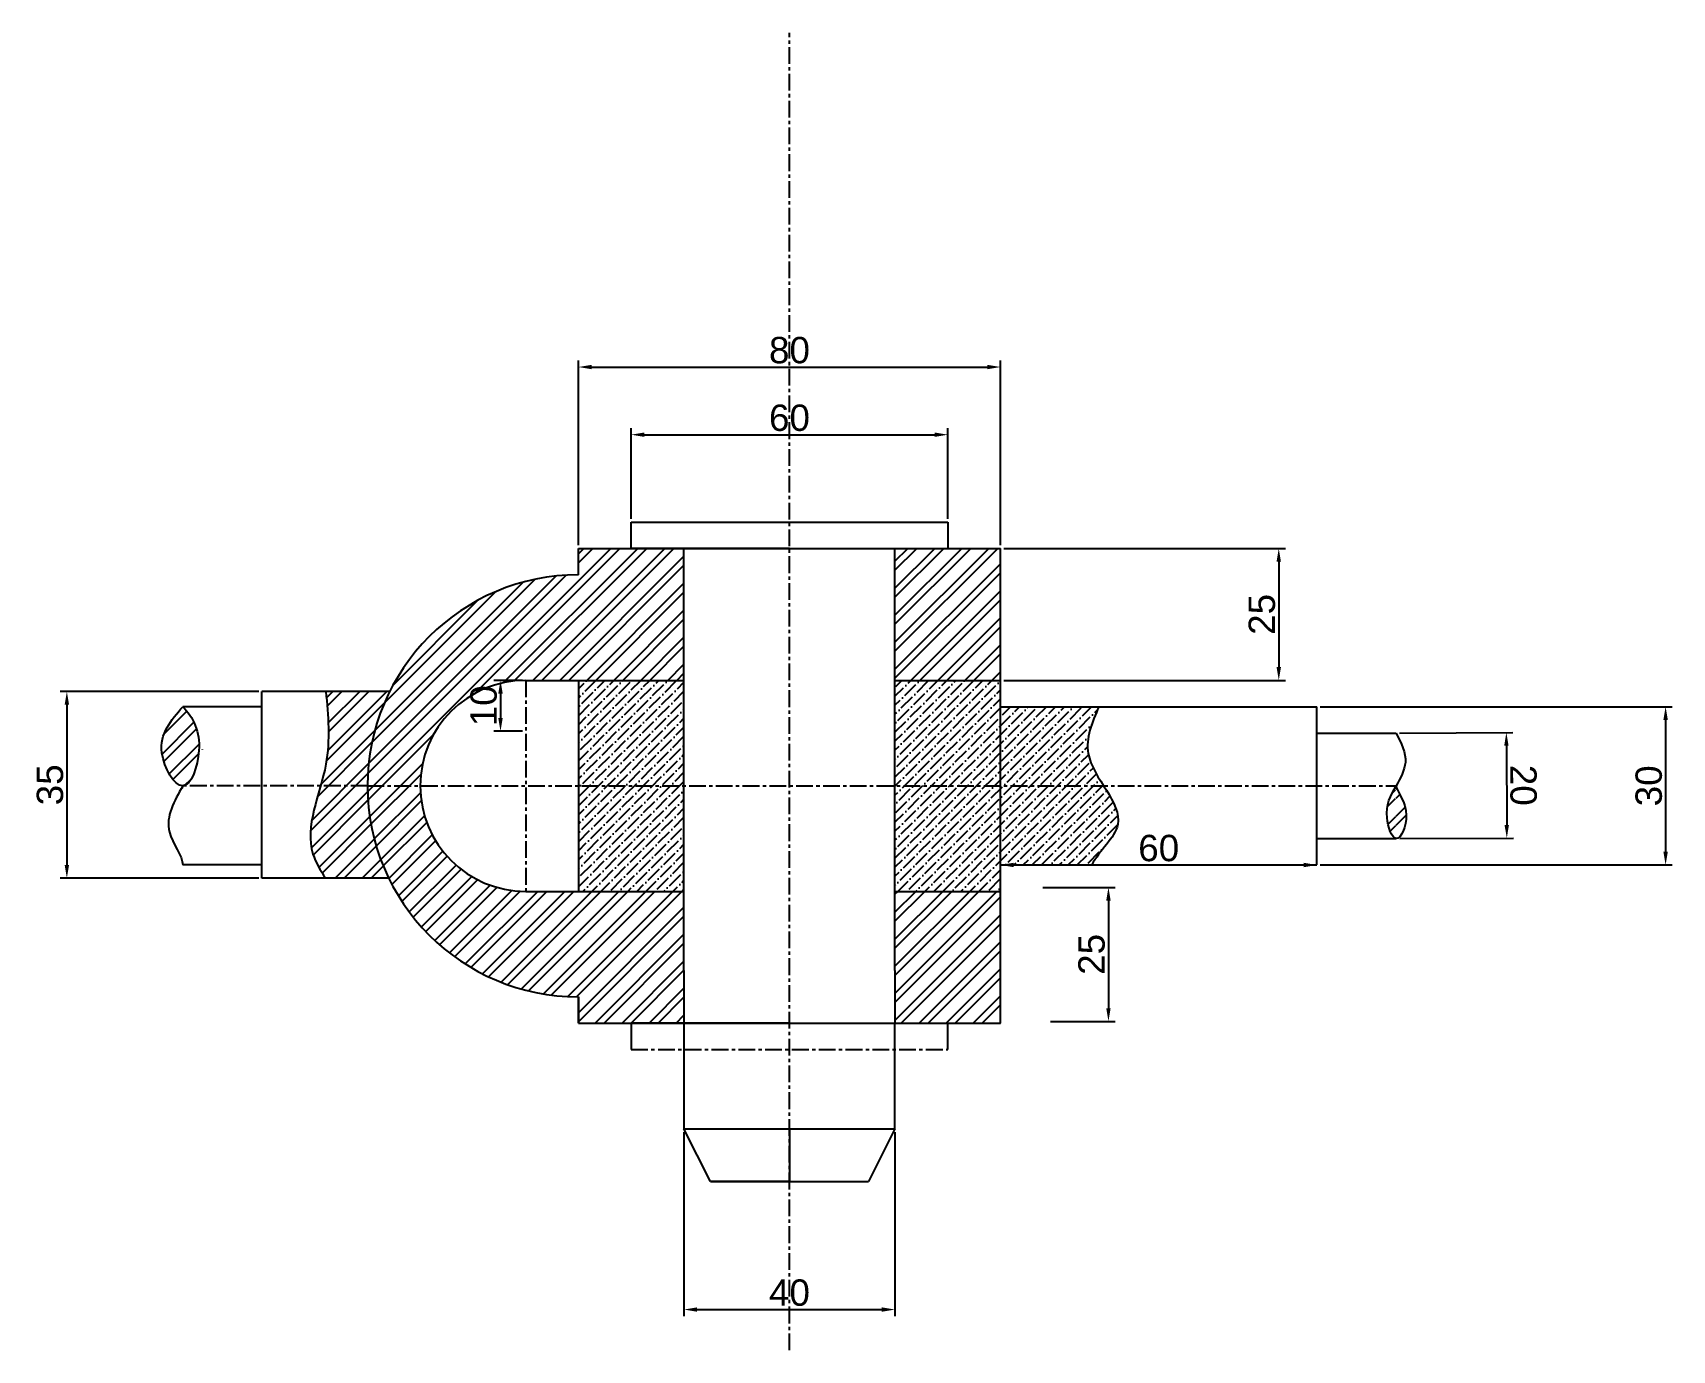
# Model space of a CAD drawing. Header units: millimetres. Extents: x 2273 to 2584, y 1642 to 1892.
import ezdxf

# ---------------------------------------------------------------- set-up
doc = ezdxf.new("R2010")
doc.units = ezdxf.units.MM
doc.header["$LTSCALE"] = 0.1
doc.linetypes.add('CENTER', pattern=[50.800000000000004, 31.75, -6.35, 6.35, -6.35])
doc.styles.get("Standard").update_dxf_attribs({"font": 'arial.ttf'})
doc.dimstyles.new('ISO-25', dxfattribs={"dimtxt": 5, "dimasz": 2.5, "dimexe": 1.25, "dimexo": 0.625, "dimtad": 1, "dimdec": 0, "dimtxsty": 'Standard', "dimcen": 2.5, "dimadec": 0, "dimazin": 0, "dimtfac": 1, "dimtdec": 0, "dimtmove": 0, "dimatfit": 3, "dimfxl": 1, "dimarcsym": 0})

# ---------------------------------------------------------------- blocks, each defined once
blk = doc.blocks.new('*D1')
at = {"color": 0, "lineweight": -2, "ltscale": 0.1, "transparency": 16777216}
for p, q in [((2532.015005629068, 1758.861964972126), (2553.540163046093, 1758.958091792199)), ((2552.301339872656, 1756.452534539819), (2552.368333861728, 1741.450933949041)), ((2532.104328342545, 1738.86041423879), (2553.62948575957, 1738.956541058863))]:
    blk.add_line(p, q, dxfattribs=at)
at = {"color": 0, "ltscale": 0.1, "transparency": 16777216}
for points in [[(2552.718002384535, 1756.454395266852), (2551.884677360776, 1756.450673812785), (2552.290175510454, 1758.952509611098)], [(2552.784996373608, 1741.452794676074), (2551.951671349848, 1741.449073222007), (2552.379498223931, 1738.950958877762)]]:
    blk.add_solid(points, dxfattribs=at)
at = {"layer": 'Defpoints', "color": 0, "ltscale": 0.1, "transparency": 16777216}
for p in [(2531.390011861248, 1758.859173881576), (2531.479334574725, 1738.85762314824), (2552.379498223931, 1738.950958877762)]:
    blk.add_point(p, dxfattribs=at)
at = {"color": 0, "ltscale": 0.1, "transparency": 16777216, "insert": (2555.512670117757, 1748.965925778511), "char_height": 5, "attachment_point": 5, "rotation": 270.25586918452143}
blk.add_mtext('20', dxfattribs=at)
blk = doc.blocks.new('*D2')
at = {"color": 0, "lineweight": -2, "ltscale": 0.1, "transparency": 16777216}
for p, q in [((2517.015011861251, 1763.859173881578), (2583.73542577061, 1763.859173881578)), ((2582.48542577061, 1761.359173881578), (2582.48542577061, 1736.359173881578)), ((2517.015011861251, 1733.859173881578), (2583.73542577061, 1733.859173881578))]:
    blk.add_line(p, q, dxfattribs=at)
at = {"color": 0, "ltscale": 0.1, "transparency": 16777216}
for points in [[(2582.068759103944, 1761.359173881578), (2582.902092437277, 1761.359173881578), (2582.48542577061, 1763.859173881578)], [(2582.068759103944, 1736.359173881578), (2582.902092437277, 1736.359173881578), (2582.48542577061, 1733.859173881578)]]:
    blk.add_solid(points, dxfattribs=at)
at = {"layer": 'Defpoints', "color": 0, "ltscale": 0.1, "transparency": 16777216}
for p in [(2516.390011861251, 1763.859173881578), (2516.390011861251, 1733.859173881578), (2582.48542577061, 1733.859173881578)]:
    blk.add_point(p, dxfattribs=at)
at = {"color": 0, "ltscale": 0.1, "transparency": 16777216, "insert": (2579.305855511401, 1748.859173881576), "char_height": 5, "attachment_point": 5, "rotation": 90}
blk.add_mtext('30', dxfattribs=at)
blk = doc.blocks.new('*D3')
at = {"color": 0, "lineweight": -2, "ltscale": 0.1, "transparency": 16777216}
for p, q in [((2376.39001186125, 1794.484173881577), (2376.39001186125, 1829.495683673697)), ((2378.89001186125, 1828.245683673697), (2453.890011861249, 1828.245683673697)), ((2456.390011861249, 1794.484173881577), (2456.390011861249, 1829.495683673697))]:
    blk.add_line(p, q, dxfattribs=at)
at = {"color": 0, "ltscale": 0.1, "transparency": 16777216}
for points in [[(2378.89001186125, 1828.662350340364), (2378.89001186125, 1827.82901700703), (2376.39001186125, 1828.245683673697)], [(2453.890011861249, 1828.662350340364), (2453.890011861249, 1827.82901700703), (2456.390011861249, 1828.245683673697)]]:
    blk.add_solid(points, dxfattribs=at)
at = {"layer": 'Defpoints', "color": 0, "ltscale": 0.1, "transparency": 16777216}
for p in [(2456.390011861249, 1828.245683673697), (2376.39001186125, 1793.859173881577), (2456.390011861249, 1793.859173881577)]:
    blk.add_point(p, dxfattribs=at)
at = {"color": 0, "ltscale": 0.1, "transparency": 16777216, "insert": (2416.390011861249, 1831.423548612305), "char_height": 5, "attachment_point": 5}
blk.add_mtext('80', dxfattribs=at)
blk = doc.blocks.new('*D4')
at = {"color": 0, "lineweight": -2, "ltscale": 0.1, "transparency": 16777216}
for p, q in [((2386.390011861249, 1799.484173881577), (2386.390011861249, 1816.673295776877)), ((2388.890011861249, 1815.423295776877), (2443.890011861249, 1815.423295776877)), ((2446.390011861249, 1799.484173881577), (2446.390011861249, 1816.673295776877))]:
    blk.add_line(p, q, dxfattribs=at)
at = {"color": 0, "ltscale": 0.1, "transparency": 16777216}
for points in [[(2388.890011861249, 1815.839962443544), (2388.890011861249, 1815.00662911021), (2386.390011861249, 1815.423295776877)], [(2443.890011861249, 1815.839962443544), (2443.890011861249, 1815.00662911021), (2446.390011861249, 1815.423295776877)]]:
    blk.add_solid(points, dxfattribs=at)
at = {"layer": 'Defpoints', "color": 0, "ltscale": 0.1, "transparency": 16777216}
for p in [(2446.390011861249, 1815.423295776877), (2386.390011861249, 1798.859173881577), (2446.390011861249, 1798.859173881577)]:
    blk.add_point(p, dxfattribs=at)
at = {"color": 0, "ltscale": 0.1, "transparency": 16777216, "insert": (2416.390011861249, 1818.601160715485), "char_height": 5, "attachment_point": 5}
blk.add_mtext('60', dxfattribs=at)
blk = doc.blocks.new('*D5')
at = {"color": 0, "lineweight": -2, "ltscale": 0.1, "transparency": 16777216}
for p, q in [((2365.76501186125, 1768.859173881578), (2360.359190983579, 1768.859173881578)), ((2361.609190983579, 1766.359173881578), (2361.609190983579, 1761.70205805766)), ((2365.76501186125, 1759.20205805766), (2360.359190983579, 1759.20205805766))]:
    blk.add_line(p, q, dxfattribs=at)
at = {"color": 0, "ltscale": 0.1, "transparency": 16777216}
for points in [[(2361.192524316912, 1766.359173881578), (2362.025857650245, 1766.359173881578), (2361.609190983579, 1768.859173881578)], [(2361.192524316912, 1761.70205805766), (2362.025857650245, 1761.70205805766), (2361.609190983579, 1759.20205805766)]]:
    blk.add_solid(points, dxfattribs=at)
at = {"layer": 'Defpoints', "color": 0, "ltscale": 0.1, "transparency": 16777216}
for p in [(2366.39001186125, 1768.859173881578), (2361.609190983579, 1759.20205805766), (2366.39001186125, 1759.20205805766)]:
    blk.add_point(p, dxfattribs=at)
at = {"color": 0, "ltscale": 0.1, "transparency": 16777216, "insert": (2358.43132604497, 1764.030615969618), "char_height": 5, "attachment_point": 5, "rotation": 90}
blk.add_mtext('10', dxfattribs=at)
blk = doc.blocks.new('*D6')
at = {"color": 0, "lineweight": -2, "ltscale": 0.1, "transparency": 16777216}
for p, q in [((2456.390011861249, 1734.484173881577), (2456.390011861249, 1735.109173881577)), ((2516.39001186125, 1734.484173881577), (2516.39001186125, 1735.109173881577)), ((2458.890011861249, 1733.859173881577), (2513.89001186125, 1733.859173881577))]:
    blk.add_line(p, q, dxfattribs=at)
at = {"color": 0, "ltscale": 0.1, "transparency": 16777216}
for points in [[(2458.890011861249, 1734.275840548244), (2458.890011861249, 1733.44250721491), (2456.390011861249, 1733.859173881577)], [(2513.89001186125, 1734.275840548244), (2513.89001186125, 1733.44250721491), (2516.39001186125, 1733.859173881577)]]:
    blk.add_solid(points, dxfattribs=at)
at = {"layer": 'Defpoints', "color": 0, "ltscale": 0.1, "transparency": 16777216}
for p in [(2456.390011861249, 1733.859173881577), (2516.39001186125, 1733.859173881577), (2516.39001186125, 1733.859173881577)]:
    blk.add_point(p, dxfattribs=at)
at = {"color": 0, "ltscale": 0.1, "transparency": 16777216, "insert": (2486.390011861249, 1737.037038820186), "char_height": 5, "attachment_point": 5}
blk.add_mtext('60', dxfattribs=at)
blk = doc.blocks.new('*D7')
at = {"color": 0, "lineweight": -2, "ltscale": 0.1, "transparency": 16777216}
for p, q in [((2464.404874226393, 1729.611933125894), (2478.109695195793, 1729.611933125894)), ((2476.859695195793, 1727.111933125894), (2476.859695195793, 1706.713742016786)), ((2465.885607938711, 1704.213742016786), (2478.109695195793, 1704.213742016786))]:
    blk.add_line(p, q, dxfattribs=at)
at = {"color": 0, "ltscale": 0.1, "transparency": 16777216}
for points in [[(2476.443028529127, 1727.111933125894), (2477.27636186246, 1727.111933125894), (2476.859695195793, 1729.611933125894)], [(2476.443028529127, 1706.713742016786), (2477.27636186246, 1706.713742016786), (2476.859695195793, 1704.213742016786)]]:
    blk.add_solid(points, dxfattribs=at)
at = {"layer": 'Defpoints', "color": 0, "ltscale": 0.1, "transparency": 16777216}
for p in [(2463.779874226393, 1729.611933125894), (2465.260607938711, 1704.213742016786), (2476.859695195793, 1704.213742016786)]:
    blk.add_point(p, dxfattribs=at)
at = {"color": 0, "ltscale": 0.1, "transparency": 16777216, "insert": (2473.681830257185, 1716.912837571339), "char_height": 5, "attachment_point": 5, "rotation": 90}
blk.add_mtext('25', dxfattribs=at)
blk = doc.blocks.new('*D8')
at = {"color": 0, "lineweight": -2, "ltscale": 0.1, "transparency": 16777216}
for p, q in [((2396.390011861249, 1683.234173881577), (2396.390011861249, 1648.340417754346)), ((2436.390011861249, 1683.234173881577), (2436.390011861249, 1648.340417754346)), ((2398.890011861249, 1649.590417754346), (2433.890011861249, 1649.590417754346))]:
    blk.add_line(p, q, dxfattribs=at)
at = {"color": 0, "ltscale": 0.1, "transparency": 16777216}
for points in [[(2398.890011861249, 1650.007084421013), (2398.890011861249, 1649.173751087679), (2396.390011861249, 1649.590417754346)], [(2433.890011861249, 1650.007084421013), (2433.890011861249, 1649.173751087679), (2436.390011861249, 1649.590417754346)]]:
    blk.add_solid(points, dxfattribs=at)
at = {"layer": 'Defpoints', "color": 0, "ltscale": 0.1, "transparency": 16777216}
for p in [(2396.390011861249, 1683.859173881577), (2436.390011861249, 1683.859173881577), (2436.390011861249, 1649.590417754346)]:
    blk.add_point(p, dxfattribs=at)
at = {"color": 0, "ltscale": 0.1, "transparency": 16777216, "insert": (2416.390011861249, 1652.768282692955), "char_height": 5, "attachment_point": 5}
blk.add_mtext('40', dxfattribs=at)
blk = doc.blocks.new('*D9')
at = {"color": 0, "lineweight": -2, "ltscale": 0.1, "transparency": 16777216}
for p, q in [((2457.01501186125, 1793.859173881577), (2510.396058270833, 1793.859173881577)), ((2509.146058270833, 1791.359173881577), (2509.146058270833, 1771.359173881578)), ((2457.01501186125, 1768.859173881578), (2510.396058270833, 1768.859173881578))]:
    blk.add_line(p, q, dxfattribs=at)
at = {"color": 0, "ltscale": 0.1, "transparency": 16777216}
for points in [[(2508.729391604167, 1791.359173881577), (2509.5627249375, 1791.359173881577), (2509.146058270833, 1793.859173881577)], [(2508.729391604167, 1771.359173881578), (2509.5627249375, 1771.359173881578), (2509.146058270833, 1768.859173881578)]]:
    blk.add_solid(points, dxfattribs=at)
at = {"layer": 'Defpoints', "color": 0, "ltscale": 0.1, "transparency": 16777216}
for p in [(2456.39001186125, 1793.859173881577), (2456.39001186125, 1768.859173881578), (2509.146058270833, 1768.859173881578)]:
    blk.add_point(p, dxfattribs=at)
at = {"color": 0, "ltscale": 0.1, "transparency": 16777216, "insert": (2505.968193332225, 1781.359173881576), "char_height": 5, "attachment_point": 5, "rotation": 90}
blk.add_mtext('25', dxfattribs=at)
blk = doc.blocks.new('*D10')
at = {"color": 0, "lineweight": -2, "ltscale": 0.1, "transparency": 16777216}
for p, q in [((2315.765011861251, 1766.743441597727), (2278.153778583977, 1766.743441597727)), ((2279.403778583977, 1764.243441597727), (2279.403778583977, 1733.859173881577)), ((2315.76501186125, 1731.359173881577), (2278.153778583977, 1731.359173881577))]:
    blk.add_line(p, q, dxfattribs=at)
at = {"color": 0, "ltscale": 0.1, "transparency": 16777216}
for points in [[(2278.987111917311, 1764.243441597727), (2279.820445250644, 1764.243441597727), (2279.403778583977, 1766.743441597727)], [(2278.987111917311, 1733.859173881577), (2279.820445250644, 1733.859173881577), (2279.403778583977, 1731.359173881577)]]:
    blk.add_solid(points, dxfattribs=at)
at = {"layer": 'Defpoints', "color": 0, "ltscale": 0.1, "transparency": 16777216}
for p in [(2316.390011861251, 1766.743441597727), (2279.403778583977, 1731.359173881577), (2316.39001186125, 1731.359173881577)]:
    blk.add_point(p, dxfattribs=at)
at = {"color": 0, "ltscale": 0.1, "transparency": 16777216, "insert": (2276.224208324768, 1749.051307739651), "char_height": 5, "attachment_point": 5, "rotation": 90}
blk.add_mtext('35', dxfattribs=at)

msp = doc.modelspace()

# ---------------------------------------------------------------- hatches: boundary and pattern name
at = {"ltscale": 0.1}
h = msp.add_hatch(dxfattribs=at)
h.set_pattern_fill('ANSI32', color=256, scale=0.38)
h.set_pattern_definition([(45, (0, 0), (-2.559372994504709, 2.559372994504709), []), (45, (1.7062494, 0), (-2.559372994504709, 2.559372994504709), [])])
h.paths.add_polyline_path([(2366.390011861249, 1768.859173881577), (2396.390011861249, 1768.859173881577), (2396.390011861249, 1793.859173881577), (2386.390011861249, 1793.859173881577), (2376.39001186125, 1793.859173881577), (2376.390011861249, 1788.859173881577, 0.4142135623730951), (2336.390011861249, 1748.859173881577), (2346.390011861249, 1748.859173881577, -0.4142135623730951)])
h.paths.add_polyline_path([(2396.390011861249, 1728.859173881577), (2366.390011861249, 1728.859173881577, -0.4142135623730951), (2346.390011861249, 1748.859173881577), (2336.390011861249, 1748.859173881577, 0.414213562373095), (2376.390011861249, 1708.859173881577), (2376.390011861249, 1703.859173881576), (2396.390011861249, 1703.859173881577), (2396.390011861249, 1713.859173881577)])
edge = h.paths.add_edge_path()
edge.add_line((2336.390011861249, 1748.859173881577), (2327.51077272235, 1748.859173881577))
edge.add_spline(control_points=[(2327.510772722351, 1748.859173881578), (2326.261403376305, 1744.389773688345), (2324.181204146234, 1738.215799949205), (2327.47868399708, 1732.863708556035), (2328.405643648826, 1731.359173881577)], knot_values=[17.81341948365054, 17.81341948365054, 17.81341948365054, 17.81341948365054, 30.98130847716616, 36.13043220127422, 36.13043220127422, 36.13043220127422, 36.13043220127422], degree=3, periodic=0)
edge.add_line((2328.405643648826, 1731.359173881577), (2340.421275436404, 1731.359173881577))
edge.add_arc((2376.390011861249, 1748.859173881577), 40, 180, 205.9444797723701, ccw=False)
edge = h.paths.add_edge_path()
edge.add_line((2340.610786488736, 1766.743441597726), (2328.500399174993, 1766.743441597726))
edge.add_spline(control_points=[(2328.500399174993, 1766.743441597726), (2328.928228576036, 1762.17871979025), (2329.48079999122, 1756.283064225353), (2327.892318209952, 1750.224086092211), (2327.510772722351, 1748.859173881578)], knot_values=[0, 0, 0, 0, 13.79207171919529, 17.81341948365054, 17.81341948365054, 17.81341948365054, 17.81341948365054], degree=3, periodic=0)
edge.add_line((2327.51077272235, 1748.859173881577), (2336.390011861249, 1748.859173881577))
edge.add_arc((2376.390011861249, 1748.859173881577), 40, 153.4417966520704, 180, ccw=False)
h.paths.add_polyline_path([(2456.390011861249, 1793.859173881577), (2436.390011861249, 1793.859173881577), (2436.390011861249, 1768.859173881577), (2456.390011861249, 1768.859173881577)])
h.paths.add_polyline_path([(2456.390011861249, 1728.859173881577), (2436.390011861249, 1728.859173881577), (2436.390011861249, 1713.859173881577), (2436.390011861249, 1703.859173881577), (2456.390011861249, 1703.859173881577)])
edge = h.paths.add_edge_path()
edge.add_spline(control_points=[(2301.390011861255, 1748.859173881577), (2302.996368473483, 1748.937722439834), (2305.760069804262, 1756.896251333366), (2303.356776204183, 1761.891183522687), (2301.39001186125, 1763.859173881576)], knot_values=[17.00502507149706, 17.00502507150405, 17.00502507150405, 17.00502507150405, 24.35963004329883, 33.2099701403571, 33.2099701403571, 33.2099701403571, 33.2099701403579], degree=3, periodic=0)
edge.add_spline(control_points=[(2301.39001186125, 1763.859173881577), (2299.170668641322, 1761.324358318662), (2295.236814410009, 1756.831319640269), (2299.771253940607, 1748.780018916944), (2301.390011861253, 1748.859173881577)], knot_values=[0, 0, 0, 0, 9.59364147169807, 17.00502507149706, 17.00502507150405, 17.00502507150405, 17.00502507150405], degree=3, periodic=0)
edge = h.paths.add_edge_path()
edge.add_spline(control_points=[(2531.390011861246, 1738.859173881577), (2532.304905312616, 1738.760326944767), (2534.596123557592, 1744.279060672259), (2531.676089722635, 1747.628021429915), (2531.390011861249, 1748.859173881578)], knot_values=[22.85621327354746, 22.85621327354746, 22.85621327354746, 22.85621327355575, 27.6951381688427, 33.57684076673297, 33.57684076673533, 33.57684076673533, 33.57684076673533], degree=3, periodic=0)
edge.add_spline(control_points=[(2531.390011861249, 1748.859173881577), (2530.306349442888, 1746.970457495514), (2528.806109633271, 1744.202846792092), (2530.57676270864, 1738.947038963005), (2531.390011861245, 1738.859173881577)], knot_values=[12.26347886457801, 12.26347886457801, 12.26347886457801, 12.26347886457837, 18.5548910105853, 22.85621327354746, 22.85621327354746, 22.85621327354746, 22.85621327355575], degree=3, periodic=0)
h = msp.add_hatch(dxfattribs=at)
h.set_pattern_fill('ANSI36', color=256, scale=0.38)
h.set_pattern_definition([(45, (0, 0), (0.6398432486261774, 2.346091911629316), [3.01625, -0.60325, 0, -0.60325])])
h.paths.add_polyline_path([(2396.390011861249, 1768.859173881577), (2376.390011861249, 1768.859173881577), (2376.390011861249, 1748.859173881577), (2396.390011861249, 1748.859173881577)])
h.paths.add_polyline_path([(2396.390011861249, 1748.859173881577), (2376.390011861249, 1748.859173881577), (2376.390011861249, 1728.859173881577), (2396.390011861249, 1728.859173881577)])
h.paths.add_polyline_path([(2456.390011861249, 1768.859173881577), (2436.390011861249, 1768.859173881577), (2436.390011861249, 1748.859173881577), (2456.390011861249, 1748.859173881577)])
h.paths.add_polyline_path([(2456.390011861249, 1748.859173881577), (2436.390011861249, 1748.859173881577), (2436.390011861249, 1728.859173881577), (2456.390011861249, 1728.859173881577)])
edge = h.paths.add_edge_path()
edge.add_spline(control_points=[(2475.947484049031, 1748.859173881576), (2474.696470400923, 1750.855662725841), (2471.577713587531, 1755.824393507097), (2473.75980389927, 1760.884322916419), (2475.042705881654, 1763.859173881577)], knot_values=[0, 0, 0, 0, 6.391365183246561, 15.51013907747029, 15.51013907747029, 15.51013907747029, 15.51013907747029], degree=3, periodic=0)
edge.add_line((2475.042705881654, 1763.859173881577), (2456.390011861249, 1763.859173881577))
edge.add_line((2456.390011861249, 1763.859173881577), (2456.390011861249, 1748.859173881577))
edge.add_line((2456.390011861249, 1748.859173881577), (2475.947484049032, 1748.859173881577))
edge = h.paths.add_edge_path()
edge.add_spline(control_points=[(2473.698405414815, 1733.859173881577), (2475.101251383958, 1736.569105404776), (2480.809976026103, 1741.087066088387), (2477.544987713434, 1746.309722682963), (2475.947484049031, 1748.859173881576)], knot_values=[15.51013907747028, 15.51013907747028, 15.51013907747028, 15.51013907747028, 24.63175202635099, 32.79331710296788, 32.79331710296788, 32.79331710296788, 32.79331710296788], degree=3, periodic=0)
edge.add_line((2475.947484049031, 1748.859173881577), (2456.390011861249, 1748.859173881577))
edge.add_line((2456.390011861249, 1748.859173881577), (2456.390011861249, 1733.859173881577))
edge.add_line((2456.390011861249, 1733.859173881577), (2473.698405414815, 1733.859173881577))

# ---------------------------------------------------------------- linework, layer by layer
at = {"linetype": 'CENTER'}
for p, q in [((2416.390011861249, 1641.880421279911), (2416.390011861249, 1891.606461915541)), ((2366.390011861249, 1768.859173881577), (2366.390011861249, 1728.859173881577)), ((2336.390011861249, 1748.859173881577), (2301.39001186125, 1748.859173881577)), ((2336.390011861249, 1748.859173881577), (2531.390011861249, 1748.859173881577)), ((2386.390011861249, 1698.859173881577), (2446.390011861249, 1698.859173881577))]:
    msp.add_line(p, q, dxfattribs=at)
for p, q in [((2386.390011861249, 1793.859173881577), (2386.390011861249, 1798.859173881577)), ((2386.390011861249, 1798.859173881577), (2446.390011861249, 1798.859173881577)), ((2446.390011861249, 1798.859173881577), (2446.390011861249, 1793.859173881577)), ((2376.39001186125, 1793.859173881577), (2456.390011861249, 1793.859173881577)), ((2376.390011861249, 1788.859173881577), (2376.39001186125, 1793.859173881577)), ((2416.390011861249, 1793.859173881577), (2386.390011861249, 1793.859173881577)), ((2396.390011861249, 1713.859173881577), (2396.390011861249, 1793.859173881577)), ((2436.390011861249, 1713.859173881577), (2436.390011861249, 1793.859173881577)), ((2456.390011861249, 1703.859173881577), (2456.390011861249, 1793.859173881576)), ((2366.390011861249, 1768.859173881577), (2396.390011861249, 1768.859173881577)), ((2376.390011861249, 1768.859173881577), (2376.390011861249, 1728.859173881577)), ((2436.390011861249, 1768.859173881577), (2456.390011861249, 1768.859173881577)), ((2340.610786488736, 1766.743441597726), (2316.390011861249, 1766.743441597726)), ((2316.39001186125, 1731.359173881577), (2316.39001186125, 1766.743441597726)), ((2316.39001186125, 1763.859173881577), (2301.39001186125, 1763.859173881577)), ((2456.390011861249, 1763.859173881577), (2516.39001186125, 1763.859173881577)), ((2516.390011861249, 1733.859173881577), (2516.39001186125, 1763.859173881577)), ((2516.39001186125, 1758.859173881577), (2531.390011861249, 1758.859173881576)), ((2516.39001186125, 1738.859173881577), (2531.39001186125, 1738.859173881577)), ((2316.39001186125, 1733.859173881577), (2301.39001186125, 1733.859173881577)), ((2340.421275436404, 1731.359173881577), (2316.390011861249, 1731.359173881576)), ((2456.390011861249, 1733.859173881577), (2516.39001186125, 1733.859173881577)), ((2366.390011861249, 1728.859173881577), (2396.390011861249, 1728.859173881577)), ((2436.390011861249, 1728.859173881577), (2456.390011861249, 1728.859173881577)), ((2396.390011861249, 1713.859173881577), (2396.390011861249, 1703.859173881577)), ((2436.390011861249, 1713.859173881577), (2436.390011861249, 1703.859173881577)), ((2376.390011861249, 1703.859173881576), (2376.390011861249, 1708.859173881577)), ((2376.390011861249, 1708.859173881577), (2376.390011861249, 1703.859173881577)), ((2376.390011861249, 1703.859173881576), (2456.390011861249, 1703.859173881577)), ((2416.390011861249, 1703.859173881577), (2386.390011861249, 1703.859173881577)), ((2416.390011861249, 1703.859173881577), (2386.390011861249, 1703.859173881577)), ((2386.390011861249, 1703.859173881577), (2386.390011861249, 1698.859173881577)), ((2396.390011861249, 1703.859173881577), (2396.390011861249, 1683.859173881577)), ((2436.390011861249, 1683.859173881577), (2436.390011861249, 1703.859173881577)), ((2446.390011861249, 1698.859173881577), (2446.390011861249, 1703.859173881577)), ((2396.390011861249, 1683.859173881577), (2436.390011861249, 1683.859173881577)), ((2401.390011861249, 1673.859173881577), (2396.390011861249, 1683.859173881577)), ((2416.390011861249, 1683.859173881577), (2416.390011861249, 1673.859173881577)), ((2436.390011861249, 1683.859173881577), (2431.390011861249, 1673.859173881577)), ((2416.390011861249, 1673.859173881577), (2401.390011861249, 1673.859173881577)), ((2401.390011861249, 1673.859173881577), (2416.390011861249, 1673.859173881577)), ((2416.390011861249, 1673.859173881577), (2431.390011861249, 1673.859173881577))]:
    msp.add_line(p, q)
for centre, radius in [((2376.390011861249, 1748.859173881577), 40), ((2366.390011861249, 1748.859173881577), 20)]:
    msp.add_arc(centre, radius, 90, 270)
for points in [[(2328.500399174993, 1766.743441597726), (2328.500399174993, 1752.951369878531), (2326.049728792491, 1735.937726088975), (2328.405643648826, 1731.359173881577)], [(2531.390011861249, 1758.859173881576), (2533.146413692645, 1753.311480919449), (2531.390011861249, 1748.859173881434)]]:
    msp.add_spline(points, degree=3)
for points, knots in [([(2301.39001186125, 1763.859173881577), (2299.170668641322, 1761.324358318662), (2295.236814410009, 1756.831319640269), (2301.732380806095, 1745.297863725747), (2305.760069804263, 1756.896251333364), (2303.356776204183, 1761.891183522687), (2301.39001186125, 1763.859173881576)], [0, 0, 0, 0, 9.59364147169807, 17.00502507149706, 24.35963004329883, 33.2099701403571, 33.2099701403571, 33.2099701403571, 33.2099701403579]), ([(2475.042705881654, 1763.859173881577), (2473.75980389927, 1760.884322916419), (2470.42947939096, 1753.161816276101), (2482.921077576102, 1742.757819960731), (2475.101251383958, 1736.569105404776), (2473.698405414815, 1733.859173881577)], [0, 0, 0, 0, 9.118773894223725, 23.67170415408718, 32.79331710296788, 32.79331710296788, 32.79331710296788, 32.79331710296788]), ([(2301.39001186125, 1748.85917388157), (2299.734683784187, 1745.980698734575), (2296.854888321279, 1740.972978643751), (2301.343548212551, 1735.608731494329), (2301.39001186125, 1733.859173881577)], [0, 0, 0, 0, 9.11191541415425, 15.85211598334618, 15.85211598334637, 15.85211598334637, 15.85211598334637]), ([(2531.390011861249, 1748.859173881577), (2530.306349442888, 1746.970457495514), (2528.806109633269, 1744.20284679209), (2531.385624416728, 1736.546104665286), (2534.596123557592, 1744.279060672259), (2531.676089722635, 1747.628021429915), (2531.390011861249, 1748.859173881578)], [12.26347886457801, 12.26347886457801, 12.26347886457801, 12.26347886457837, 18.5548910105853, 22.85621327355575, 27.6951381688427, 33.57684076673297, 33.57684076673533, 33.57684076673533, 33.57684076673533])]:
    msp.add_open_spline(points, degree=3, knots=knots)

# ---------------------------------------------------------------- dimensions: what is measured, and where the dimension line sits
at = {"ltscale": 0.1}
for base, p1, p2, picture, middle in [((2456.390011861249, 1828.245683673697), (2376.39001186125, 1793.859173881577), (2456.390011861249, 1793.859173881577), '*D3', (2416.390011861249, 1831.423548612305)), ((2446.390011861249, 1815.423295776877), (2386.390011861249, 1798.859173881577), (2446.390011861249, 1798.859173881577), '*D4', (2416.390011861249, 1818.601160715485)), ((2516.39001186125, 1733.859173881577), (2456.390011861249, 1733.859173881577), (2516.39001186125, 1733.859173881577), '*D6', (2486.390011861249, 1737.037038820186)), ((2436.390011861249, 1649.590417754346), (2396.390011861249, 1683.859173881577), (2436.390011861249, 1683.859173881577), '*D8', (2416.390011861249, 1652.768282692955))]:
    dim = msp.add_linear_dim(base=base, p1=p1, p2=p2, dimstyle='ISO-25', dxfattribs=at)
    dim.commit()
    dim.dimension.update_dxf_attribs({"geometry": picture, "text_midpoint": middle})
for base, p1, p2, picture, middle in [((2509.146058270833, 1768.859173881578), (2456.390011861249, 1793.859173881576), (2456.390011861249, 1768.859173881577), '*D9', (2505.968193332225, 1781.359173881576)), ((2361.609190983579, 1759.20205805766), (2366.390011861249, 1768.859173881577), (2366.390011861249, 1759.202058057659), '*D5', (2358.43132604497, 1764.030615969618)), ((2279.403778583977, 1731.359173881577), (2316.39001186125, 1766.743441597726), (2316.390011861249, 1731.359173881576), '*D10', (2276.224208324768, 1749.051307739651)), ((2582.48542577061, 1733.859173881578), (2516.39001186125, 1763.859173881577), (2516.39001186125, 1733.859173881577), '*D2', (2579.305855511401, 1748.859173881576)), ((2476.859695195793, 1704.213742016786), (2463.779874226392, 1729.611933125893), (2465.260607938711, 1704.213742016785), '*D7', (2473.681830257185, 1716.912837571339))]:
    dim = msp.add_linear_dim(base=base, p1=p1, p2=p2, angle=90, dimstyle='ISO-25', dxfattribs=at)
    dim.commit()
    dim.dimension.update_dxf_attribs({"geometry": picture, "text_midpoint": middle})
dim = msp.add_aligned_dim(p1=(2531.390011861249, 1758.859173881576), p2=(2531.479334574726, 1738.85762314824), distance=20.900372057022068, dimstyle='ISO-25', dxfattribs=at)
dim.commit()
dim.dimension.update_dxf_attribs({"geometry": '*D1', "text_midpoint": (2555.512670117757, 1748.965925778511)})

doc.saveas('drawing.dxf')
